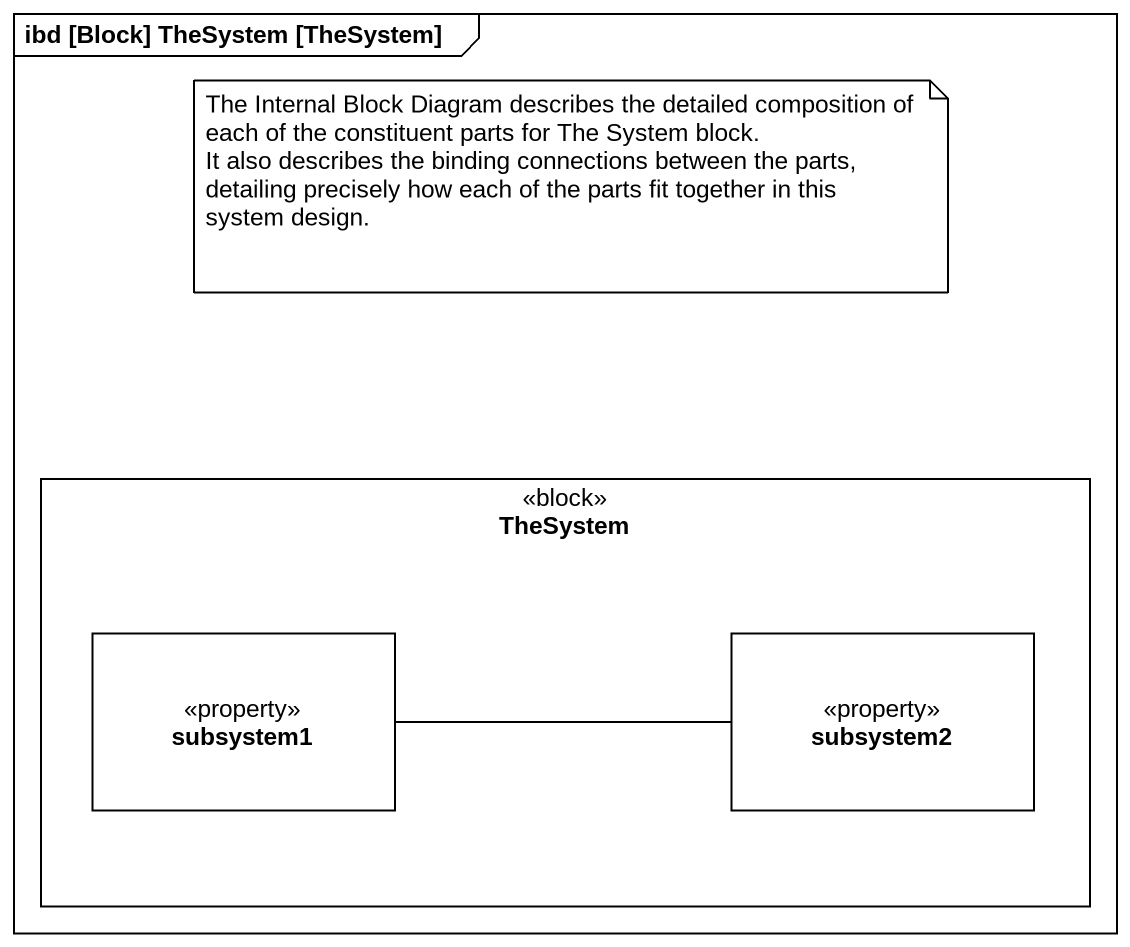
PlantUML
@startuml
mainframe ibd [Block] TheSystem [TheSystem]
rectangle TheSystem <<block>> {
  rectangle subsystem1 <<property>>
  rectangle subsystem2 <<property>>
}
subsystem1 -right- subsystem2
note as N1
  The Internal Block Diagram describes the detailed composition of each of the constituent parts for The System block.
  It also describes the binding connections between the parts, detailing precisely how each of the parts fit together in this system design.
end note
@enduml
